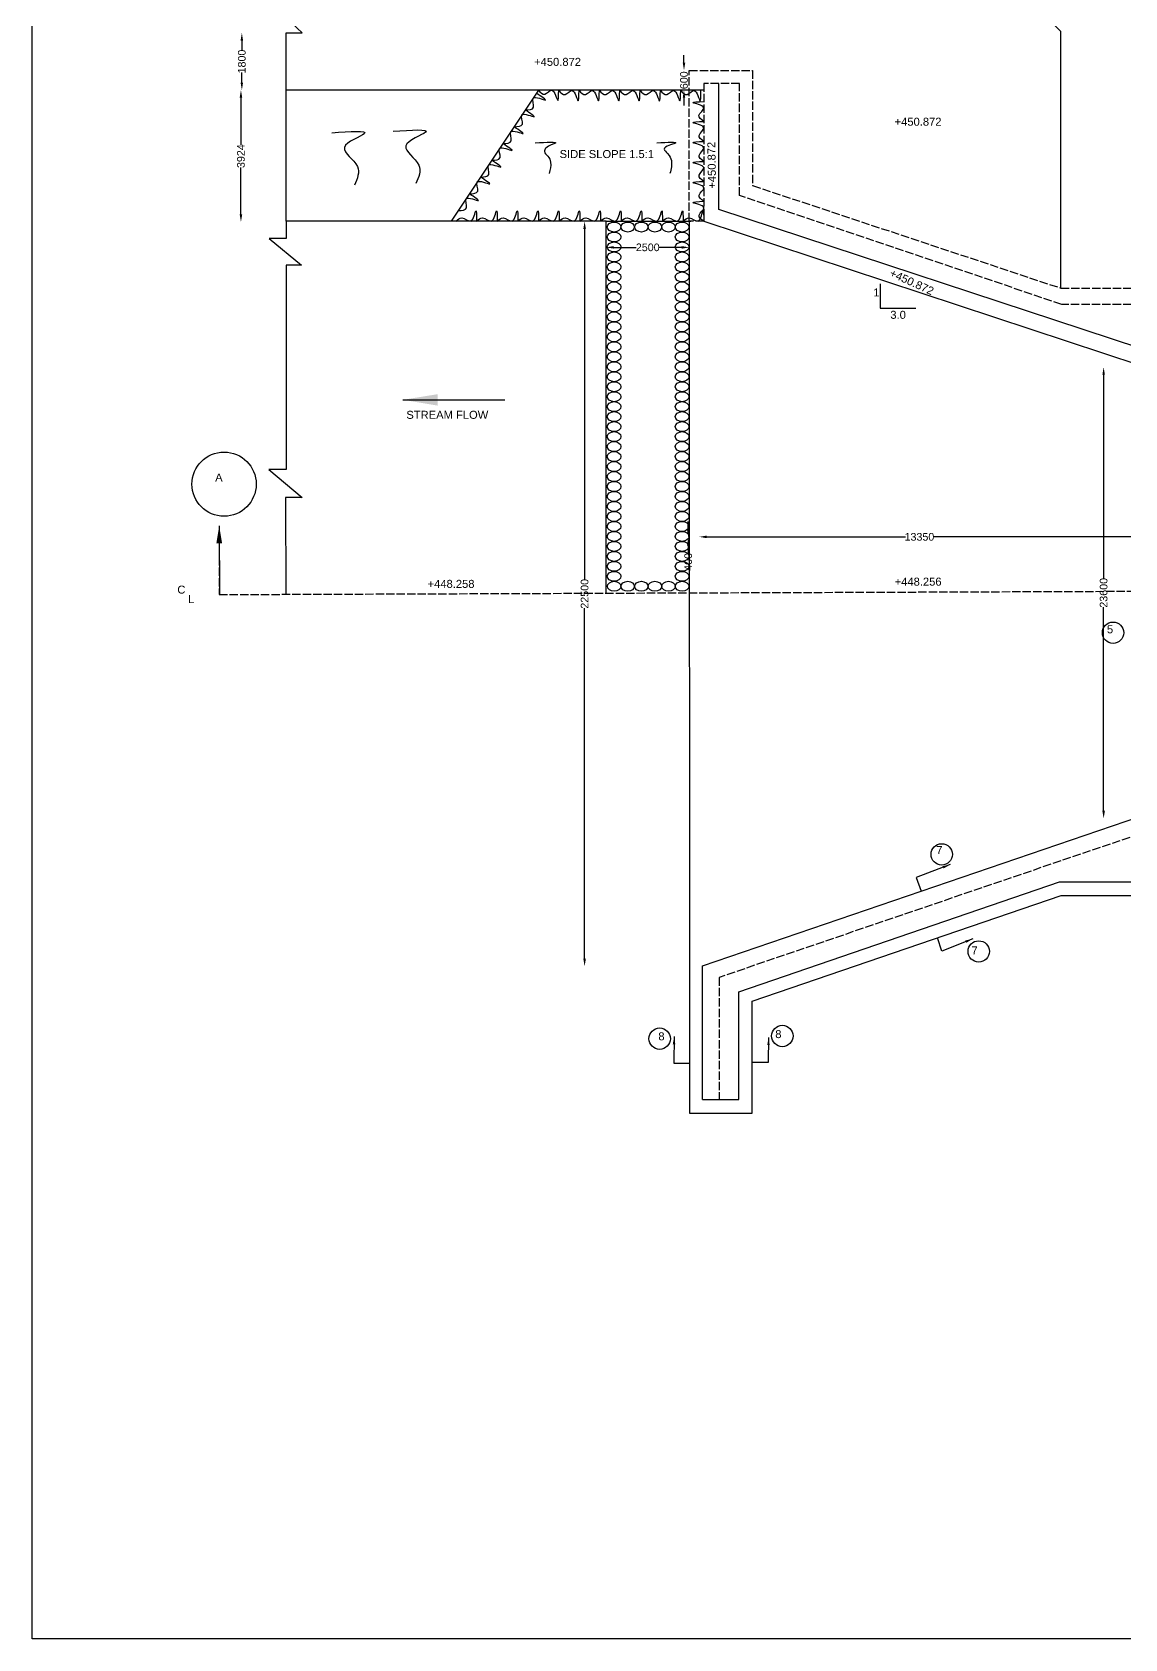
# Model space of a CAD drawing. Header units: millimetres. Extents: x -53247114 to -53235131, y 22140965 to 22148649.
# Drawn here: x -53247114 to -53243972, y 22140965 to 22145584 of the extents above; entities that cross this region are included whole.
import ezdxf

# ---------------------------------------------------------------- set-up
doc = ezdxf.new("R2010")
doc.units = ezdxf.units.MM
doc.header["$MEASUREMENT"] = 0
doc.linetypes.add('ACAD_ISO02W100', pattern=[15, 12, -3])
for name, color, linetype in [('DIMENSION', 7, 'Continuous'), ('DRAWING', 2, 'Continuous'), ('TEXT', 7, 'Continuous')]:
    doc.layers.add(name, color=color, linetype=linetype)
doc.styles.get("Standard").update_dxf_attribs({"font": 'arial.ttf', "height": 22})
doc.dimstyles.get("Standard").update_dxf_attribs({"dimtxt": 22, "dimasz": 22, "dimexe": 0.18, "dimexo": 0.0625, "dimgap": 0.09, "dimtad": 0, "dimdec": 0, "dimzin": 0, "dimdsep": 46, "dimtxsty": 'Standard', "dimcen": 0.09, "dimse1": 1, "dimse2": 1, "dimadec": 0, "dimazin": 0, "dimtfac": 1, "dimtdec": 0, "dimtofl": 0, "dimtmove": 0, "dimatfit": 3, "dimfxl": 1, "dimtolj": 1, "dimtzin": 0, "dimarcsym": 0})

# ---------------------------------------------------------------- blocks, each defined once
blk = doc.blocks.new('*D100')
at = {"layer": 'Defpoints', "color": 0, "transparency": 16777216}
for p in [(-53244041.4, 22144620.9), (-53244045.8, 22143323.6), (-53244032.7, 22143323.6)]:
    blk.add_point(p, dxfattribs=at)
at = {"layer": 'DIMENSION', "color": 0, "lineweight": -2, "transparency": 16777216}
for p, q in [((-53244032.7, 22144598.9), (-53244032.7, 22144013.9)), ((-53244032.7, 22143345.6), (-53244032.7, 22143930.6))]:
    blk.add_line(p, q, dxfattribs=at)
at = {"layer": 'DIMENSION', "color": 0, "transparency": 16777216}
for points in [[(-53244036.4, 22144598.9), (-53244029.1, 22144598.9), (-53244032.7, 22144620.9)], [(-53244036.4, 22143345.6), (-53244029.1, 22143345.6), (-53244032.7, 22143323.6)]]:
    blk.add_solid(points, dxfattribs=at)
at = {"layer": 'DIMENSION', "color": 0, "transparency": 16777216, "insert": (-53244032.7, 22143972.2), "char_height": 22, "attachment_point": 5, "rotation": 90}
blk.add_mtext('\\A1;23600', dxfattribs=at)
blk = doc.blocks.new('*D101')
at = {"layer": 'Defpoints', "color": 0, "transparency": 16777216}
for p in [(-53245195.7, 22144133), (-53245195.7, 22144128.2), (-53243929.1, 22144130.5)]:
    blk.add_point(p, dxfattribs=at)
at = {"layer": 'DIMENSION', "color": 0, "lineweight": -2, "transparency": 16777216}
for p, q in [((-53245173.7, 22144133), (-53244602.8, 22144133)), ((-53243951.1, 22144133), (-53244522, 22144133))]:
    blk.add_line(p, q, dxfattribs=at)
at = {"layer": 'DIMENSION', "color": 0, "transparency": 16777216}
for points in [[(-53245173.7, 22144136.7), (-53245173.7, 22144129.3), (-53245195.7, 22144133)], [(-53243951.1, 22144136.7), (-53243951.1, 22144129.3), (-53243929.1, 22144133)]]:
    blk.add_solid(points, dxfattribs=at)
at = {"layer": 'DIMENSION', "color": 0, "transparency": 16777216, "insert": (-53244562.4, 22144133), "char_height": 22, "attachment_point": 5}
blk.add_mtext('\\A1;13350', dxfattribs=at)
blk = doc.blocks.new('*D102')
at = {"layer": 'Defpoints', "color": 0, "transparency": 16777216}
for p in [(-53245195.7, 22144133), (-53245227.2, 22144129.9), (-53245226.3, 22144129.9)]:
    blk.add_point(p, dxfattribs=at)
at = {"layer": 'DIMENSION', "color": 0, "lineweight": -2, "transparency": 16777216}
for p, q in [((-53245227.2, 22144155), (-53245227.2, 22144177)), ((-53245227.2, 22144107.9), (-53245227.2, 22144085.9))]:
    blk.add_line(p, q, dxfattribs=at)
at = {"layer": 'DIMENSION', "color": 0, "transparency": 16777216}
for points in [[(-53245230.9, 22144155), (-53245223.5, 22144155), (-53245227.2, 22144133)], [(-53245230.9, 22144107.9), (-53245223.5, 22144107.9), (-53245227.2, 22144129.9)]]:
    blk.add_solid(points, dxfattribs=at)
at = {"layer": 'DIMENSION', "color": 0, "transparency": 16777216, "insert": (-53245227.2, 22144061.1), "char_height": 22, "attachment_point": 5, "rotation": 90}
blk.add_mtext('\\A1;400', dxfattribs=at)
blk = doc.blocks.new('*D103')
at = {"layer": 'Defpoints', "color": 0, "transparency": 16777216}
for p in [(-53245463.2, 22144962.6), (-53245224.1, 22144965.2), (-53245224.1, 22144962.6)]:
    blk.add_point(p, dxfattribs=at)
at = {"layer": 'DIMENSION', "color": 0, "lineweight": -2, "transparency": 16777216}
for p, q in [((-53245441.2, 22144965.2), (-53245376.7, 22144965.2)), ((-53245246.1, 22144965.2), (-53245310.6, 22144965.2))]:
    blk.add_line(p, q, dxfattribs=at)
at = {"layer": 'DIMENSION', "color": 0, "transparency": 16777216}
for points in [[(-53245441.2, 22144968.9), (-53245441.2, 22144961.6), (-53245463.2, 22144965.2)], [(-53245246.1, 22144968.9), (-53245246.1, 22144961.6), (-53245224.1, 22144965.2)]]:
    blk.add_solid(points, dxfattribs=at)
at = {"layer": 'DIMENSION', "color": 0, "transparency": 16777216, "insert": (-53245343.6, 22144965.2), "char_height": 22, "attachment_point": 5}
blk.add_mtext('\\A1;2500', dxfattribs=at)
blk = doc.blocks.new('*D104')
at = {"layer": 'Defpoints', "color": 0, "transparency": 16777216}
for p in [(-53245520.1, 22145040.2), (-53245525.1, 22142898.5), (-53245522.5, 22142898.5)]:
    blk.add_point(p, dxfattribs=at)
at = {"layer": 'DIMENSION', "color": 0, "lineweight": -2, "transparency": 16777216}
for p, q in [((-53245525.1, 22145018.2), (-53245525.1, 22144011)), ((-53245525.1, 22142920.5), (-53245525.1, 22143927.7))]:
    blk.add_line(p, q, dxfattribs=at)
at = {"layer": 'DIMENSION', "color": 0, "transparency": 16777216}
for points in [[(-53245528.8, 22145018.2), (-53245521.5, 22145018.2), (-53245525.1, 22145040.2)], [(-53245528.8, 22142920.5), (-53245521.5, 22142920.5), (-53245525.1, 22142898.5)]]:
    blk.add_solid(points, dxfattribs=at)
at = {"layer": 'DIMENSION', "color": 0, "transparency": 16777216, "insert": (-53245525.1, 22143969.3), "char_height": 22, "attachment_point": 5, "rotation": 90}
blk.add_mtext('\\A1;22500', dxfattribs=at)
blk = doc.blocks.new('*D105')
at = {"layer": 'Defpoints', "color": 0, "transparency": 16777216}
for p in [(-53245239.4, 22145474.2), (-53245224.1, 22145474.2), (-53245224.1, 22145417.2)]:
    blk.add_point(p, dxfattribs=at)
at = {"layer": 'DIMENSION', "color": 0, "lineweight": -2, "transparency": 16777216}
for p, q in [((-53245239.4, 22145496.2), (-53245239.4, 22145518.2)), ((-53245239.4, 22145395.2), (-53245239.4, 22145373.2))]:
    blk.add_line(p, q, dxfattribs=at)
at = {"layer": 'DIMENSION', "color": 0, "transparency": 16777216}
for points in [[(-53245243, 22145496.2), (-53245235.7, 22145496.2), (-53245239.4, 22145474.2)], [(-53245243, 22145395.2), (-53245235.7, 22145395.2), (-53245239.4, 22145417.2)]]:
    blk.add_solid(points, dxfattribs=at)
at = {"layer": 'DIMENSION', "color": 0, "transparency": 16777216, "insert": (-53245239.4, 22145445.7), "char_height": 22, "attachment_point": 5, "rotation": 90}
blk.add_mtext('\\A1;600', dxfattribs=at)
blk = doc.blocks.new('*D106')
at = {"layer": 'Defpoints', "color": 0, "transparency": 16777216}
for p in [(-53246510.7, 22145581.9), (-53246383.6, 22145581.9), (-53246383.6, 22145417.2)]:
    blk.add_point(p, dxfattribs=at)
at = {"layer": 'DIMENSION', "color": 0, "lineweight": -2, "transparency": 16777216}
for p, q in [((-53246510.7, 22145559.9), (-53246510.7, 22145531.4)), ((-53246510.7, 22145439.2), (-53246510.7, 22145467.7))]:
    blk.add_line(p, q, dxfattribs=at)
at = {"layer": 'DIMENSION', "color": 0, "transparency": 16777216}
for points in [[(-53246514.4, 22145559.9), (-53246507.1, 22145559.9), (-53246510.7, 22145581.9)], [(-53246514.4, 22145439.2), (-53246507.1, 22145439.2), (-53246510.7, 22145417.2)]]:
    blk.add_solid(points, dxfattribs=at)
at = {"layer": 'DIMENSION', "color": 0, "transparency": 16777216, "insert": (-53246510.7, 22145499.5), "char_height": 22, "attachment_point": 5, "rotation": 90}
blk.add_mtext('\\A1;1800', dxfattribs=at)
blk = doc.blocks.new('*D107')
at = {"layer": 'Defpoints', "color": 0, "transparency": 16777216}
for p in [(-53246510.7, 22145417.2), (-53246513.3, 22145038.1), (-53246512.2, 22145038.1)]:
    blk.add_point(p, dxfattribs=at)
at = {"layer": 'DIMENSION', "color": 0, "lineweight": -2, "transparency": 16777216}
for p, q in [((-53246513.3, 22145395.2), (-53246513.3, 22145260.5)), ((-53246513.3, 22145060.1), (-53246513.3, 22145194.7))]:
    blk.add_line(p, q, dxfattribs=at)
at = {"layer": 'DIMENSION', "color": 0, "transparency": 16777216}
for points in [[(-53246517, 22145395.2), (-53246509.6, 22145395.2), (-53246513.3, 22145417.2)], [(-53246517, 22145060.1), (-53246509.6, 22145060.1), (-53246513.3, 22145038.1)]]:
    blk.add_solid(points, dxfattribs=at)
at = {"layer": 'DIMENSION', "color": 0, "transparency": 16777216, "insert": (-53246513.3, 22145227.6), "char_height": 22, "attachment_point": 5, "rotation": 90}
blk.add_mtext('\\A1;3924', dxfattribs=at)

msp = doc.modelspace()

# ---------------------------------------------------------------- linework, layer by layer
at = {"layer": 'DIMENSION', "color": 0}
msp.add_lwpolyline([(-53235146.3, 22140965.1), (-53247113.7, 22140965.1), (-53247113.7, 22148649), (-53235146.3, 22148649)], close=True, dxfattribs=at)
at = {"layer": 'DIMENSION'}
msp.add_lwpolyline([(-53244674.9, 22144860.5), (-53244674.9, 22144790.7), (-53244573.1, 22144790.7)], dxfattribs=at)
at = {"layer": 'DIMENSION', "color": 0}
for centre, radius in [((-53246561.8, 22144284.6), 92.3), ((-53244005.7, 22143857.4), 30.7), ((-53244498.2, 22143220.2), 30.7), ((-53244391.9, 22142941.2), 30.7), ((-53245309.3, 22142690.5), 30.7), ((-53244956.6, 22142698.2), 30.7)]:
    msp.add_circle(centre, radius, dxfattribs=at)
for points in [[(-53245667.3, 22145266.2), (-53245609, 22145264.9), (-53245636.4, 22145250.9), (-53245640.9, 22145240.5), (-53245630.8, 22145227.4), (-53245622.8, 22145209.9), (-53245627.1, 22145178.1)], [(-53245317.4, 22145266), (-53245264.9, 22145264.6), (-53245296.1, 22145247.5), (-53245286.4, 22145234.7), (-53245275.6, 22145214.6), (-53245279.7, 22145178.1)]]:
    msp.add_spline(points, degree=3, dxfattribs=at)
at = {"layer": 'DRAWING', "color": 0}
for points in [[(-53244156.1, 22144848.2), (-53244156.1, 22145586.2), (-53244386.7, 22145824.9), (-53244386.7, 22146712.9)], [(-53245463.2, 22145040.2), (-53246383.6, 22145040.2), (-53246383.6, 22145581.9), (-53246337.3, 22145581.9), (-53246423.5, 22145662.2)], [(-53243929.1, 22144675.4), (-53245138.8, 22145074.4), (-53245138.8, 22145436.3)], [(-53245182.1, 22145417.2), (-53246383.6, 22145417.2)], [(-53245657.9, 22145417.2), (-53245908.9, 22145040.2)], [(-53246383.6, 22145040.2), (-53246383.6, 22144990.6), (-53246427.2, 22144990.6), (-53246432, 22144990.6), (-53246338.9, 22144913.7), (-53246383.4, 22144913.7), (-53246383.4, 22144326.9), (-53246432.7, 22144326.9), (-53246337.1, 22144245.9), (-53246385.3, 22144245.9), (-53246384.3, 22143967.9)], [(-53245463.2, 22143971.2), (-53245463.2, 22145040.2), (-53245219.3, 22145040.2)], [(-53245224.1, 22145040.2), (-53245223.9, 22142476.7)], [(-53245182.1, 22145040.2), (-53243929.1, 22144626.2), (-53243929.1, 22143278.9)], [(-53245185.8, 22142515.5), (-53245185.8, 22142899.5), (-53243929.1, 22143329.3), (-53239721.4, 22143325.9)], [(-53245223.9, 22142476.7), (-53245043.8, 22142476.7), (-53245043.8, 22142798.4), (-53244155.2, 22143101.8), (-53243647.3, 22143101.8), (-53243647.3, 22143270.6), (-53239721, 22143270.6)], [(-53245185.8, 22142515.5), (-53245081.9, 22142515.5), (-53245081.9, 22142824.8), (-53244159.5, 22143141.3), (-53243686.7, 22143141.3)]]:
    msp.add_lwpolyline(points, dxfattribs=at)
at = {"layer": 'DRAWING', "color": 0, "linetype": 'ACAD_ISO02W100', "ltscale": 2}
for points in [[(-53245182.1, 22145040.2), (-53245224.1, 22145040.2), (-53245224.1, 22145474.2), (-53245042.5, 22145474.2), (-53245042.5, 22145143.1), (-53244156.1, 22144848.2), (-53243645, 22144848.2), (-53243645, 22144682.8), (-53239721, 22144682.8)], [(-53243682.8, 22144801.4), (-53244153.3, 22144801.4), (-53245079.3, 22145114.4), (-53245079.3, 22145436.3), (-53245182.1, 22145436.3), (-53245182.1, 22145040.2)], [(-53246575.8, 22144164.8), (-53246575.8, 22143967.2), (-53243929.1, 22143976.9)], [(-53243929.1, 22143278.9), (-53245138.4, 22142866.6), (-53245138.4, 22142514.7)]]:
    msp.add_lwpolyline(points, dxfattribs=at)
at = {"layer": 'DRAWING', "color": 0}
for centre in [(-53245440.3, 22145023.7), (-53245440.3, 22144995.1), (-53245401.1, 22145023.7), (-53245362, 22145023.7), (-53245323, 22145023.7), (-53245283.9, 22145023.7), (-53245244.8, 22145023.7), (-53245244.8, 22144995.1), (-53245440.3, 22144966.4), (-53245244.8, 22144966.4), (-53245440.3, 22144937.7), (-53245440.3, 22144909), (-53245244.8, 22144937.7), (-53245244.8, 22144909), (-53245440.3, 22144880.3), (-53245244.8, 22144880.3), (-53245440.3, 22144851.6), (-53245440.3, 22144822.9), (-53245244.8, 22144851.6), (-53245244.8, 22144822.9), (-53245440.3, 22144794.2), (-53245440.3, 22144765.5), (-53245244.8, 22144794.2), (-53245244.8, 22144765.5), (-53245440.3, 22144736.9), (-53245244.8, 22144736.9), (-53245440.3, 22144708.2), (-53245440.3, 22144679.5), (-53245244.8, 22144708.2), (-53245244.8, 22144679.5), (-53245440.3, 22144650.8), (-53245244.8, 22144650.8), (-53245440.3, 22144622.1), (-53245440.3, 22144593.4), (-53245244.8, 22144622.1), (-53245244.8, 22144593.4), (-53245440.3, 22144564.7), (-53245440.3, 22144536), (-53245244.8, 22144564.7), (-53245244.8, 22144536), (-53245440.3, 22144507.4), (-53245244.8, 22144507.4), (-53245440.3, 22144478.7), (-53245440.3, 22144450), (-53245244.8, 22144478.7), (-53245244.8, 22144450), (-53245440.3, 22144421.3), (-53245244.8, 22144421.3), (-53245440.3, 22144392.6), (-53245440.3, 22144363.9), (-53245244.8, 22144392.6), (-53245244.8, 22144363.9), (-53245440.3, 22144335.2), (-53245440.3, 22144306.5), (-53245244.8, 22144335.2), (-53245244.8, 22144306.5), (-53245440.3, 22144277.8), (-53245244.8, 22144277.8), (-53245440.3, 22144249.2), (-53245440.3, 22144220.5), (-53245244.8, 22144249.2), (-53245244.8, 22144220.5), (-53245440.3, 22144191.8), (-53245440.3, 22144163.1), (-53245244.8, 22144191.8), (-53245244.8, 22144163.1), (-53245440.3, 22144134.4), (-53245244.8, 22144134.4), (-53245440.3, 22144105.7), (-53245440.3, 22144077), (-53245244.8, 22144105.7), (-53245244.8, 22144077), (-53245440.3, 22144048.3), (-53245244.8, 22144048.3), (-53245440.3, 22144019.6), (-53245440.2, 22143991), (-53245401.1, 22143991), (-53245362, 22143991), (-53245323, 22143991), (-53245283.9, 22143991), (-53245244.8, 22144019.6), (-53245244.8, 22143991)]:
    msp.add_ellipse(centre, major_axis=(-19.5, 0), ratio=0.734389, dxfattribs=at)
for points in [[(-53245695.9, 22145360.2), (-53245672.1, 22145368), (-53245673.2, 22145394.3), (-53245638.2, 22145388.8), (-53245663.8, 22145408.4)], [(-53245657.9, 22145417.2), (-53245639.5, 22145405.7), (-53245619.2, 22145417.2), (-53245602.4, 22145387.3), (-53245599.5, 22145417.2)], [(-53245599.5, 22145416.1), (-53245581.1, 22145404.6), (-53245560.7, 22145416.1), (-53245544, 22145386.3), (-53245541.1, 22145416.1)], [(-53245541.1, 22145416.1), (-53245522.7, 22145404.6), (-53245502.3, 22145416.1), (-53245485.6, 22145386.3), (-53245482.6, 22145416.1)], [(-53245482.6, 22145416.1), (-53245464.3, 22145404.6), (-53245443.9, 22145416.1), (-53245427.1, 22145386.3), (-53245424.2, 22145416.1)], [(-53245424.2, 22145416.1), (-53245405.8, 22145404.6), (-53245385.4, 22145416.1), (-53245368.7, 22145386.3), (-53245365.8, 22145416.1)], [(-53245365.8, 22145416.1), (-53245347.4, 22145404.6), (-53245327, 22145416.1), (-53245310.3, 22145386.3), (-53245307.3, 22145416.1)], [(-53245307.3, 22145416.1), (-53245289, 22145404.6), (-53245268.6, 22145416.1), (-53245251.8, 22145386.3), (-53245248.9, 22145416.1)], [(-53245248.9, 22145416.1), (-53245230.5, 22145404.6), (-53245210.1, 22145416.1), (-53245193.4, 22145386.3), (-53245190.5, 22145416.1)], [(-53245182.6, 22145327.4), (-53245196.3, 22145344.7), (-53245182.6, 22145366.7), (-53245213.4, 22145380.9), (-53245182.6, 22145384.8)], [(-53245727.9, 22145312), (-53245704.1, 22145319.8), (-53245705.2, 22145346.1), (-53245670.3, 22145340.6), (-53245695.9, 22145360.2)], [(-53246252.3, 22145294.9), (-53246158.8, 22145291.9), (-53246215.7, 22145252.5), (-53246178.3, 22145197.7), (-53246186.8, 22145144.2)], [(-53246075.8, 22145299.2), (-53245982.2, 22145296.2), (-53246039.2, 22145256.8), (-53246001.8, 22145202), (-53246010.3, 22145148.4)], [(-53245760, 22145263.8), (-53245736.2, 22145271.5), (-53245737.3, 22145297.9), (-53245702.4, 22145292.4), (-53245727.9, 22145312)], [(-53245182.5, 22145270), (-53245196.2, 22145287.2), (-53245182.5, 22145309.3), (-53245213.3, 22145323.5), (-53245182.5, 22145327.4)], [(-53245792.1, 22145215.6), (-53245768.3, 22145223.3), (-53245769.4, 22145249.7), (-53245734.4, 22145244.2), (-53245760, 22145263.8)], [(-53245182.4, 22145212.5), (-53245196.1, 22145229.8), (-53245182.4, 22145251.8), (-53245213.2, 22145266), (-53245182.4, 22145270)], [(-53245824.2, 22145167.4), (-53245800.4, 22145175.1), (-53245801.5, 22145201.5), (-53245766.5, 22145196), (-53245792.1, 22145215.6)], [(-53245182.3, 22145155.1), (-53245196, 22145172.4), (-53245182.3, 22145194.4), (-53245213.1, 22145208.6), (-53245182.3, 22145212.5)], [(-53245856.3, 22145119.2), (-53245832.5, 22145126.9), (-53245833.6, 22145153.3), (-53245798.6, 22145147.8), (-53245824.2, 22145167.4)], [(-53245182.2, 22145097.7), (-53245196, 22145114.9), (-53245182.2, 22145137), (-53245213.1, 22145151.2), (-53245182.2, 22145155.1)], [(-53245888.4, 22145071), (-53245864.6, 22145078.7), (-53245865.7, 22145105.1), (-53245830.7, 22145099.6), (-53245856.3, 22145119.2)], [(-53245895.1, 22145040.2), (-53245878.1, 22145050.2), (-53245851.8, 22145041), (-53245838.1, 22145070.4), (-53245835.7, 22145040.2)], [(-53245835.7, 22145040.2), (-53245818.7, 22145050.2), (-53245792.4, 22145041), (-53245778.7, 22145070.4), (-53245776.3, 22145040.2)], [(-53245776.3, 22145040.2), (-53245759.3, 22145050.2), (-53245733, 22145041), (-53245719.3, 22145070.4), (-53245716.9, 22145040.2)], [(-53245716.9, 22145040.2), (-53245699.9, 22145050.2), (-53245673.6, 22145041), (-53245659.9, 22145070.4), (-53245657.5, 22145040.2)], [(-53245657.5, 22145040.2), (-53245640.5, 22145050.2), (-53245614.2, 22145041), (-53245600.5, 22145070.4), (-53245598.1, 22145040.2)], [(-53245598.1, 22145040.2), (-53245581, 22145050.2), (-53245554.8, 22145041), (-53245541.1, 22145070.4), (-53245538.6, 22145040.2)], [(-53245538.6, 22145040.2), (-53245521.6, 22145050.2), (-53245495.4, 22145041), (-53245481.6, 22145070.4), (-53245479.2, 22145040.2)], [(-53245479.2, 22145040.2), (-53245462.2, 22145050.2), (-53245435.9, 22145041), (-53245422.2, 22145070.4), (-53245419.8, 22145040.2)], [(-53245419.8, 22145040.2), (-53245402.8, 22145050.2), (-53245376.5, 22145041), (-53245362.8, 22145070.4), (-53245360.4, 22145040.2)], [(-53245360.4, 22145040.2), (-53245343.4, 22145050.2), (-53245317.1, 22145041), (-53245303.4, 22145070.4), (-53245301, 22145040.2)], [(-53245301, 22145040.2), (-53245284, 22145050.2), (-53245257.7, 22145041), (-53245244, 22145070.4), (-53245241.6, 22145040.2)], [(-53245241.6, 22145040.2), (-53245224.6, 22145050.2), (-53245198.3, 22145041), (-53245184.6, 22145070.4), (-53245182.2, 22145040.2)], [(-53245182.2, 22145040.2), (-53245195.9, 22145057.5), (-53245182.2, 22145079.5), (-53245213, 22145093.7), (-53245182.2, 22145097.7)]]:
    msp.add_spline(points, degree=3, dxfattribs=at)

# ---------------------------------------------------------------- texts
at = {"layer": 'DIMENSION', "color": 0, "insert": (-53246575.7, 22144104.3), "char_height": 22, "attachment_point": 1}
msp.add_mtext('\\A1;', dxfattribs=at)
at = {"layer": 'TEXT', "color": 0}
for s, p in [('+450.872', (-53245670.4, 22145487.1)), ('+450.872', (-53244633.8, 22145315)), ('SIDE SLOPE 1.5:1', (-53245597, 22145222)), ('1', (-53244694.9, 22144824.3)), ('3.0', (-53244646, 22144759.9)), ('STREAM FLOW', (-53246037.7, 22144472.4)), ('A', (-53246587.4, 22144292.2)), ('C', (-53246696.2, 22143969.9)), ('+448.258', (-53245976.6, 22143986.4)), ('+448.256', (-53244633.6, 22143992.8)), ('L', (-53246665.4, 22143942.7)), ('5', (-53244023.2, 22143855.9)), ('7', (-53244514.1, 22143221.1)), ('7', (-53244412.7, 22142932.8)), ('8', (-53245313.1, 22142685.8)), ('8', (-53244976.9, 22142692.1))]:
    msp.add_text(s, height=23, dxfattribs=at).set_placement(p)
for rotation, p in [(90.9554, (-53245147.1, 22145134.1)), (335.5147, (-53244650.5, 22144883.3))]:
    msp.add_text('+450.872', height=23, rotation=rotation, dxfattribs=at).set_placement(p)

# ---------------------------------------------------------------- dimensions: what is measured, and where the dimension line sits
at = {"layer": 'DIMENSION', "color": 0}
for base, p1, p2, text, picture, middle in [((-53246510.7, 22145581.9), (-53246383.6, 22145417.2), (-53246383.6, 22145581.9), '1800', '*D106', (-53246510.7, 22145499.5)), ((-53245239.4, 22145474.2), (-53245224.1, 22145417.2), (-53245224.1, 22145474.2), '600', '*D105', (-53245239.4, 22145445.7)), ((-53246513.3, 22145038.1), (-53246510.7, 22145417.2), (-53246512.2, 22145038.1), '3924', '*D107', (-53246513.3, 22145227.6)), ((-53245525.1, 22142898.5), (-53245520.1, 22145040.2), (-53245522.5, 22142898.5), '22500', '*D104', (-53245525.1, 22143969.3)), ((-53244032.7, 22143323.6), (-53244041.4, 22144620.9), (-53244045.8, 22143323.6), '23600', '*D100', (-53244032.7, 22143972.2)), ((-53245227.2, 22144129.9), (-53245195.7, 22144133), (-53245226.3, 22144129.9), '400', '*D102', (-53245227.2, 22144061.1))]:
    dim = msp.add_linear_dim(base=base, p1=p1, p2=p2, angle=90, text=text, dimstyle='Standard', dxfattribs=at)
    dim.commit()
    dim.dimension.update_dxf_attribs({"geometry": picture, "text_midpoint": middle})
for base, p1, p2, text, picture, middle in [((-53245224.1, 22144965.2), (-53245463.2, 22144962.6), (-53245224.1, 22144962.6), '2500', '*D103', (-53245343.6, 22144965.2)), ((-53245195.7, 22144133), (-53243929.1, 22144130.5), (-53245195.7, 22144128.2), '13350', '*D101', (-53244562.4, 22144133))]:
    dim = msp.add_linear_dim(base=base, p1=p1, p2=p2, text=text, dimstyle='Standard', dxfattribs=at)
    dim.commit()
    dim.dimension.update_dxf_attribs({"geometry": picture, "text_midpoint": middle})

# ---------------------------------------------------------------- leaders
for points, override in [([(-53246575.8, 22144164.8), (-53246575.4, 22143967.2)], {"dimasz": 50, "dimgap": 0.09, "dimtad": 0}), ([(-53244473.9, 22143190.9), (-53244572, 22143153.5), (-53244557.4, 22143114.4)], {"dimgap": 0.09, "dimtad": 0}), ([(-53244408.6, 22142977.6), (-53244497.6, 22142941.9), (-53244510.8, 22142980.4)], {"dimgap": 0.09, "dimtad": 0}), ([(-53245267.7, 22142696.5), (-53245268.6, 22142620.2), (-53245223.9, 22142620.2)], {"dimgap": 0.09, "dimtad": 0}), ([(-53244995.9, 22142693.9), (-53244997.8, 22142622.4), (-53245043.8, 22142622.4)], {"dimgap": 0.09, "dimtad": 0})]:
    msp.add_leader(points, dimstyle='Standard', override=override, dxfattribs=at)
at = {"layer": 'TEXT', "color": 0}
msp.add_leader([(-53246047.5, 22144527), (-53245754.3, 22144526.6)], dimstyle='Standard', override={"dimasz": 100}, dxfattribs=at)

doc.saveas('drawing.dxf')
